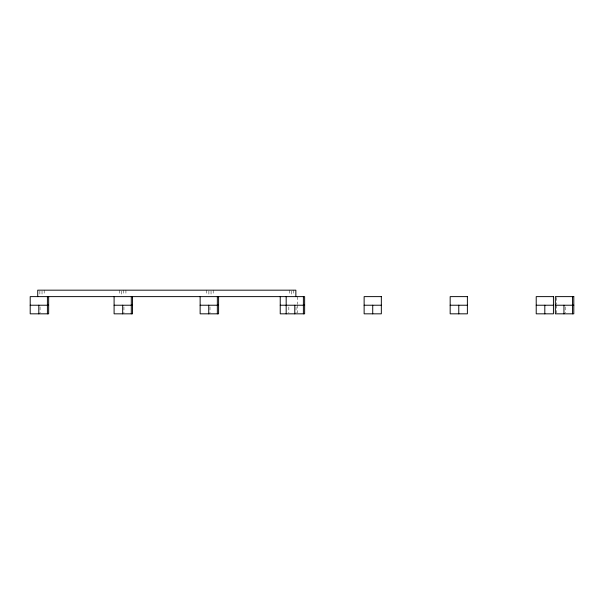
<?xml version="1.0" encoding="UTF-8"?>
<svg xmlns="http://www.w3.org/2000/svg" width="604" height="604" viewBox="0 0 604 604"><rect width="100%" height="100%" fill="white"/><g stroke="black" fill="none" stroke-linecap="round" stroke-linejoin="round"><path stroke-width="0.45" stroke-dasharray="3.02 2.27" d="M565.193 306.945L565.193 312.97M556.594 297.485L556.594 304.363M556.594 305.224L556.594 312.97M297.44 296.624L297.44 304.363M297.44 305.224L297.44 312.97M296.028 306.945L296.028 312.97M293.71 290.169L293.71 294.782M291.558 291.09L291.558 294.782M289.407 290.169L289.407 294.782M288.84 306.945L288.84 312.97M213.197 290.169L213.197 294.782M211.045 291.09L211.045 294.782M209.988 306.945L209.988 312.97M208.893 291.09L208.893 294.782M206.742 290.169L206.742 294.782M125.926 290.169L125.926 294.782M123.941 306.945L123.941 312.97M123.775 290.169L123.775 294.782M121.623 291.09L121.623 294.782M119.471 290.169L119.471 294.782M44.183 290.169L44.183 294.782M42.031 291.09L42.031 294.782M40.053 306.945L40.053 312.97M39.879 291.09L39.879 294.782"/><path stroke-width="0.91" d="M30.2 305.224L48.66 305.224M114.096 305.224L132.548 305.224M200.135 305.224L218.595 305.224M280.233 305.224L304.635 305.224M364.129 305.224L381.335 305.224M450.169 305.224L467.375 305.224M536.216 305.224L553.423 305.224M555.34 305.224L573.8 305.224M572.554 296.624L572.554 313.831M563.947 305.224L563.947 313.831M544.816 305.224L544.816 313.831M458.776 305.224L458.776 313.831M372.728 305.224L372.728 313.831M303.389 296.624L303.389 313.831M295.862 296.624L295.862 290.169L37.727 290.169L37.727 296.624M294.782 305.224L294.782 313.831M286.175 296.624L286.175 313.831M280.233 296.624L280.233 313.831L304.635 313.831L304.635 296.624L30.2 296.624L30.2 313.831L48.66 313.831L48.66 296.624M218.595 296.624L218.595 313.831L200.135 313.831L200.135 296.624M217.342 296.624L217.342 313.831M208.742 305.224L208.742 313.831M132.548 296.624L132.548 313.831L114.096 313.831L114.096 296.624M131.302 296.624L131.302 313.831M122.695 305.224L122.695 313.831M47.406 296.624L47.406 313.831M38.807 305.224L38.807 313.831M381.335 296.624L364.129 296.624L364.129 313.831L381.335 313.831L381.335 296.624M467.375 296.624L450.169 296.624L450.169 313.831L467.375 313.831L467.375 296.624M553.423 296.624L536.216 296.624L536.216 313.831L553.423 313.831L553.423 296.624M573.8 296.624L555.34 296.624L555.34 313.831L573.8 313.831L573.8 296.624"/></g></svg>
